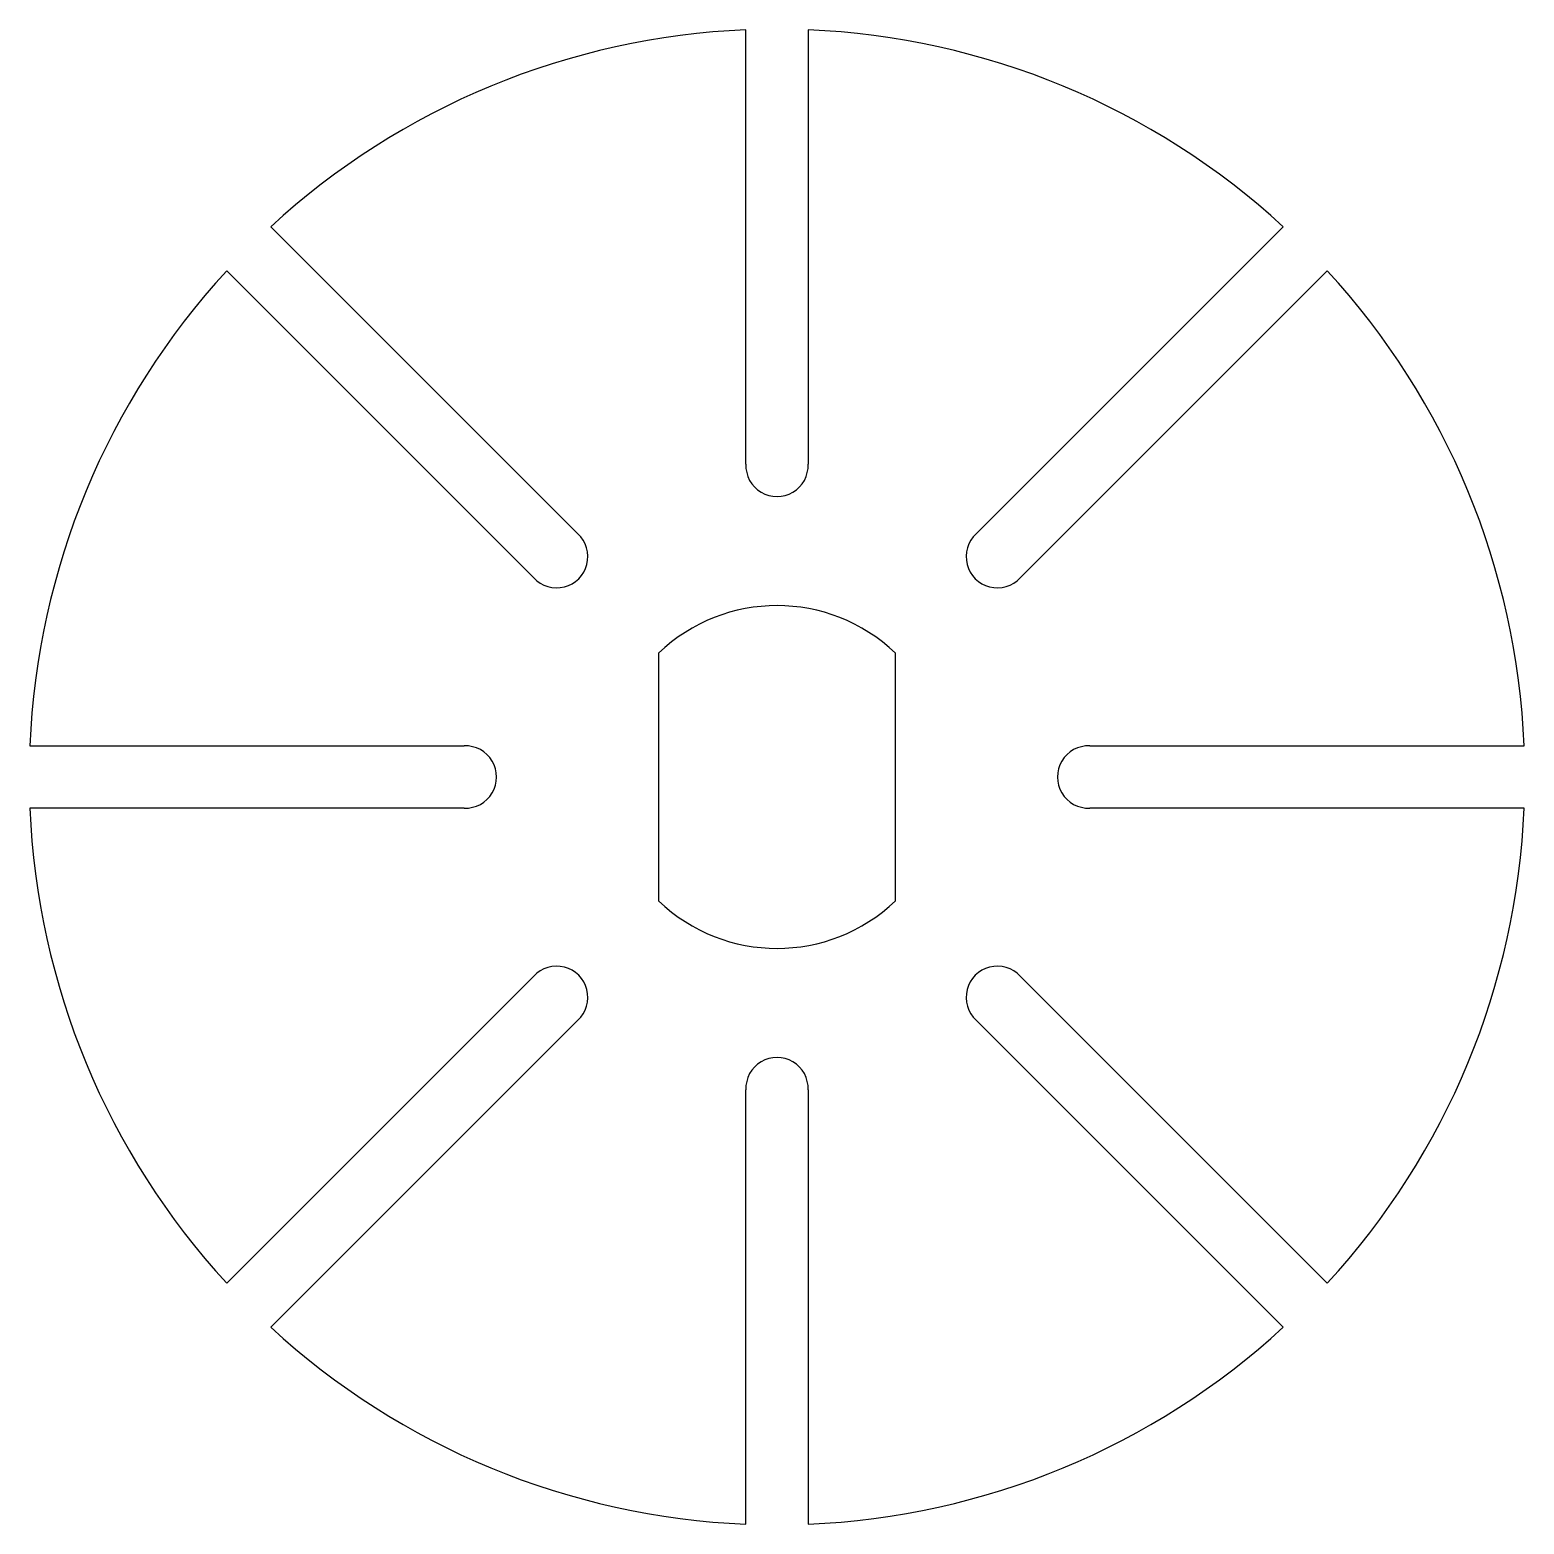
# Model space of a CAD drawing. Header units: millimetres. Extents: x -12 to 12, y -12 to 12.
import ezdxf

# ---------------------------------------------------------------- set-up
doc = ezdxf.new("R2010")
doc.units = ezdxf.units.MM
doc.layers.get('0').update_dxf_attribs({"linetype": 'CONTINUOUS'})

msp = doc.modelspace()

# ---------------------------------------------------------------- linework, layer by layer
for p, q in [((0.5, 11.99), (0.5, 5.019)), ((-0.5, 5.019), (-0.5, 11.99)), ((-8.125, 8.831), (-3.195, 3.902)), ((3.195, 3.902), (8.125, 8.831)), ((-3.902, 3.195), (-8.831, 8.125)), ((8.831, 8.125), (3.902, 3.195)), ((-11.99, 0.5), (-5.019, 0.5)), ((5.019, 0.5), (11.99, 0.5)), ((-5.019, -0.5), (-11.99, -0.5)), ((11.99, -0.5), (5.019, -0.5)), ((-8.831, -8.125), (-3.902, -3.195)), ((3.902, -3.195), (8.831, -8.125)), ((-3.195, -3.902), (-8.125, -8.831)), ((8.125, -8.831), (3.195, -3.902)), ((-0.5, -11.99), (-0.5, -5.019)), ((0.5, -5.019), (0.5, -11.99))]:
    msp.add_line(p, q)
msp.add_lwpolyline([(-1.9, 1.988), (-1.9, -1.988, 0.401006), (1.9, -1.988), (1.9, 1.988, 0.401006)], format="xyb", close=True)
for centre, radius, start, end in [((0, 0), 12, 92.3864, 132.6136), ((0, 0), 12, 47.3864, 87.6136), ((0, 0), 12, 137.3864, 177.6136), ((0, 0), 12, 2.3864, 42.6136), ((0, 5), 0.5, -182.1287, 2.1287), ((-3.536, 3.536), 0.5, -137.1287, 47.1287), ((3.536, 3.536), 0.5, 132.8713, 317.1287), ((-5, 0), 0.5, -92.1287, 92.1287), ((5, 0), 0.5, 87.8713, 272.1287), ((0, 0), 12, 182.3864, 222.6136), ((0, 0), 12, 317.3864, 357.6136), ((-3.536, -3.536), 0.5, -47.1287, 137.1287), ((3.536, -3.536), 0.5, 42.8713, 227.1287), ((0, -5), 0.5, -2.1287, 182.1287), ((0, 0), 12, 227.3864, 267.6136), ((0, 0), 12, 272.3864, 312.6136)]:
    msp.add_arc(centre, radius, start, end)

doc.saveas('drawing.dxf')
